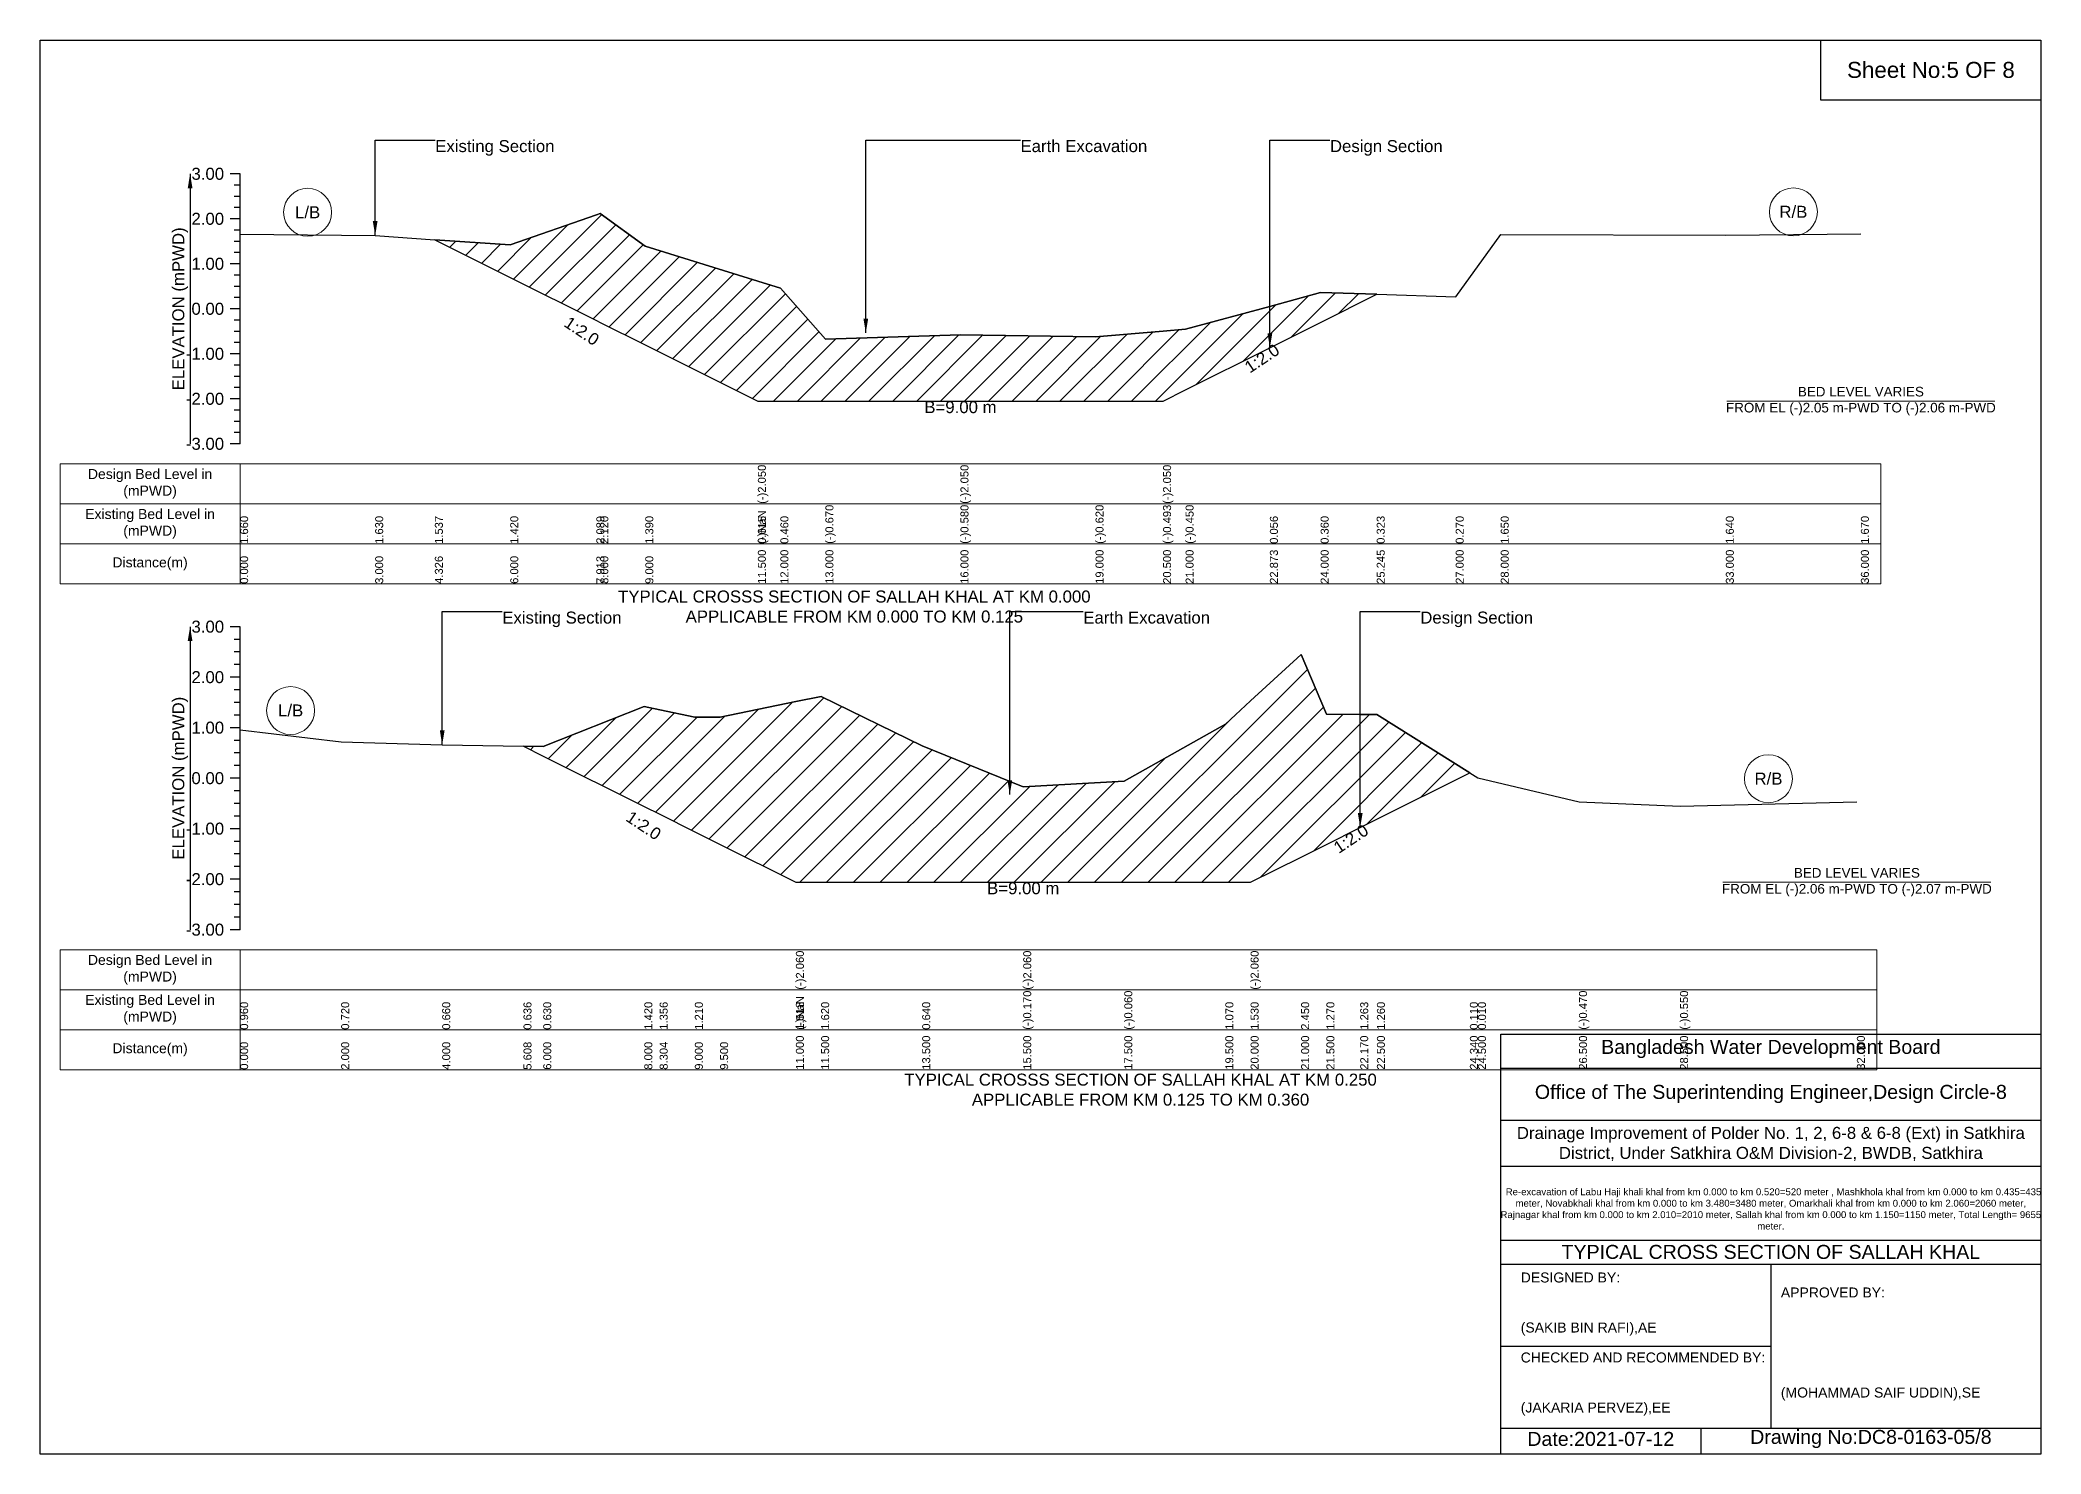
# Model space of a CAD drawing. Header units: inches. Extents: x 91000 to 648000, y -5656 to 141.
# Drawn here: x 610000 to 618000, y -5656 to 0 of the extents above; entities that cross this region are included whole.
import ezdxf

# ---------------------------------------------------------------- set-up
doc = ezdxf.new("R2010")
doc.units = ezdxf.units.IN
doc.header["$LTSCALE"] = 7
doc.header["$MEASUREMENT"] = 0
for name, color, linetype, lineweight in [('Cross section Data Border', 7, 'Continuous', 9), ('Cross Section Labels', 7, 'Continuous', 9), ('Existing_Bed_Level for Xsection', 7, 'Continuous', 25)]:
    doc.layers.add(name, color=color, linetype=linetype, lineweight=lineweight)
doc.styles.get("Standard").update_dxf_attribs({"font": 'arial.ttf'})
doc.dimstyles.get("Standard").update_dxf_attribs({"dimtxt": 0.18, "dimasz": 0.18, "dimexe": 0.18, "dimexo": 0.0625, "dimgap": 0.09, "dimtad": 0, "dimtih": 1, "dimtoh": 1, "dimdec": 4, "dimzin": 0, "dimdsep": 46, "dimtxsty": 'Standard', "dimcen": 0.09, "dimadec": 0, "dimazin": 0, "dimtfac": 1, "dimtdec": 4, "dimtofl": 0, "dimtmove": 0, "dimatfit": 3, "dimfxl": 0, "dimtolj": 1, "dimtzin": 0, "dimarcsym": 0})

msp = doc.modelspace()

# ---------------------------------------------------------------- hatches: boundary and pattern name
at = {"layer": 'Existing_Bed_Level for Xsection'}
h = msp.add_hatch(dxfattribs=at)
h.set_pattern_fill('ANSI31', color=256, scale=540, style=0)
h.paths.add_polyline_path([(611578.6, -798.7), (611880, -949.4), (612224.3, -1121.6), (612240, -1129.4), (612420, -1219.4), (612870, -1444.4), (612960, -1444.4), (613140, -1444.4), (613680, -1444.4), (614220, -1444.4), (614490, -1444.4), (614580, -1399.4), (614917.1, -1230.9), (615120, -1129.4), (615344.2, -1017.3), (615120, -1010.6), (614917.1, -1065.4), (614580, -1156.4), (614490, -1164), (614220, -1187), (613680, -1179.8), (613140, -1196), (612960, -992.6), (612870, -964.7), (612420, -825.2), (612240, -693.8), (612224.3, -699.3), (611880, -819.8)])
h = msp.add_hatch(dxfattribs=at)
h.set_pattern_fill('ANSI31', color=256, scale=606, style=0)
h.paths.add_polyline_path([(611932.9, -2824.5), (612012, -2864), (612416, -3066), (612477.4, -3096.7), (612618, -3167), (612719, -3217.5), (613022, -3369), (613123, -3369), (613527, -3369), (613931, -3369), (614335, -3369), (614739, -3369), (614840, -3369), (615042, -3268), (615143, -3217.5), (615278.3, -3149.8), (615345, -3116.5), (615716.7, -2930.7), (615345, -2698.4), (615278.3, -2697.7), (615143, -2696.4), (615042, -2458), (614840, -2643.8), (614739, -2736.8), (614335, -2965), (613931, -2987.2), (613527, -2823.6), (613123, -2625.7), (613022, -2646.4), (612719, -2708.5), (612618, -2708.5), (612477.4, -2679), (612416, -2666.1), (612012, -2825.6)])

# ---------------------------------------------------------------- linework, layer by layer
for points in [[(610000, 0), (618000, 0), (618000, -5656), (610000, -5656)], [(617120, 0), (618000, 0), (618000, -240), (617120, -240)]]:
    msp.add_lwpolyline(points, close=True)
for points in [[(615840, -5656), (615840, -3976), (618000, -3976)], [(615840, -4112), (618000, -4112)], [(615840, -4320), (618000, -4320)], [(615840, -4504), (618000, -4504)], [(615840, -4800), (618000, -4800)], [(615840, -4896), (618000, -4896)], [(616920, -4896), (616920, -5552)], [(615840, -5224), (616920, -5224)], [(615840, -5552), (618000, -5552)], [(616640, -5552), (616640, -5656)]]:
    msp.add_lwpolyline(points)
at = {"layer": 'Cross section Data Border'}
for points in [[(610080, -1695.4), (617360, -1695.4), (617360, -2175.4), (610080, -2175.4)], [(610080, -3638.9), (617344, -3638.9), (617344, -4118.9), (610080, -4118.9)]]:
    msp.add_lwpolyline(points, close=True, dxfattribs=at)
for points in [[(610800, -1695.4), (610800, -2175.4)], [(610080, -1855.4), (617360, -1855.4)], [(610080, -2015.4), (617360, -2015.4)], [(610800, -3638.9), (610800, -4118.9)], [(610080, -3798.9), (617344, -3798.9)], [(610080, -3958.9), (617344, -3958.9)]]:
    msp.add_lwpolyline(points, dxfattribs=at)
at = {"layer": 'Cross Section Labels'}
for points in [[(616744.2, -1444.4), (617815.8, -1444.4)], [(616728.2, -3369), (617799.8, -3369)]]:
    msp.add_lwpolyline(points, dxfattribs=at)
for centre in [(611070, -689.3), (617010, -687.5), (611002, -2682.2), (616910.5, -2954.9)]:
    msp.add_circle(centre, 96, dxfattribs=at)
at = {"layer": 'Existing_Bed_Level for Xsection'}
for points in [[(610800, -535.4), (610760, -535.4)], [(610800, -1615.4), (610800, -1435.4), (610800, -1255.4), (610800, -1075.4), (610800, -895.4), (610800, -715.4), (610800, -535.4)], [(610800, -580.4), (610776, -580.4)], [(610800, -625.4), (610776, -625.4)], [(610800, -715.4), (610760, -715.4)], [(610800, -670.4), (610776, -670.4)], [(610800, -776.6), (611340, -782), (611578.6, -798.7), (611880, -819.8), (612224.3, -699.3), (612240, -693.8), (612420, -825.2), (612870, -964.7), (612870, -964.7), (612960, -992.6), (613140, -1196), (613680, -1179.8), (613680, -1179.8), (614220, -1187), (614490, -1164), (614490, -1164), (614580, -1156.4), (614917.1, -1065.4), (615120, -1010.6), (615344.2, -1017.3), (615660, -1026.8), (615840, -778.4), (616740, -780.2), (617280, -774.8)], [(610800, -760.4), (610776, -760.4)], [(610800, -805.4), (610776, -805.4)], [(610800, -850.4), (610776, -850.4)], [(610800, -895.4), (610760, -895.4)], [(610800, -940.4), (610776, -940.4)], [(610800, -985.4), (610776, -985.4)], [(610800, -1030.4), (610776, -1030.4)], [(610800, -1075.4), (610760, -1075.4)], [(610800, -1120.4), (610776, -1120.4)], [(610800, -1165.4), (610776, -1165.4)], [(610800, -1255.4), (610760, -1255.4)], [(610800, -1210.4), (610776, -1210.4)], [(610800, -1300.4), (610776, -1300.4)], [(610800, -1345.4), (610776, -1345.4)], [(610800, -1435.4), (610760, -1435.4)], [(610800, -1390.4), (610776, -1390.4)], [(610800, -1480.4), (610776, -1480.4)], [(610800, -1525.4), (610776, -1525.4)], [(610800, -1570.4), (610776, -1570.4)], [(610800, -1615.4), (610760, -1615.4)], [(610800, -2346.9), (610760, -2346.9)], [(610800, -2397.4), (610776, -2397.4)], [(610800, -3558.9), (610800, -3356.9), (610800, -3154.9), (610800, -2952.9), (610800, -2750.9), (610800, -2548.9), (610800, -2346.9)], [(610800, -2447.9), (610776, -2447.9)], [(610800, -2759), (611204, -2807.5), (611608, -2819.6), (611932.9, -2824.5), (612012, -2825.6), (612416, -2666.1), (612477.4, -2679), (612618, -2708.5), (612719, -2708.5), (613022, -2646.4), (613022, -2646.4), (613123, -2625.7), (613527, -2823.6), (613931, -2987.2), (613931, -2987.2), (614335, -2965), (614739, -2736.8), (614840, -2643.8), (614840, -2643.8), (615042, -2458), (615143, -2696.4), (615278.3, -2697.7), (615345, -2698.4), (615716.7, -2930.7), (615749, -2950.9), (616153, -3047.8), (616557, -3064), (617264, -3047.8)], [(610800, -2548.9), (610760, -2548.9)], [(610800, -2498.4), (610776, -2498.4)], [(610800, -2599.4), (610776, -2599.4)], [(610800, -2649.9), (610776, -2649.9)], [(610800, -2700.4), (610776, -2700.4)], [(610800, -2750.9), (610760, -2750.9)], [(610800, -2801.4), (610776, -2801.4)], [(610800, -2851.9), (610776, -2851.9)], [(610800, -2952.9), (610760, -2952.9)], [(610800, -2902.4), (610776, -2902.4)], [(610800, -3003.4), (610776, -3003.4)], [(610800, -3053.9), (610776, -3053.9)], [(610800, -3104.4), (610776, -3104.4)], [(610800, -3154.9), (610760, -3154.9)], [(610800, -3205.4), (610776, -3205.4)], [(610800, -3255.9), (610776, -3255.9)], [(610800, -3356.9), (610760, -3356.9)], [(610800, -3306.4), (610776, -3306.4)], [(610800, -3407.4), (610776, -3407.4)], [(610800, -3457.9), (610776, -3457.9)], [(610800, -3508.4), (610776, -3508.4)], [(610800, -3558.9), (610760, -3558.9)]]:
    msp.add_lwpolyline(points, dxfattribs=at)
for points in [[(611578.6, -798.7), (611880, -949.4), (612224.3, -1121.6), (612240, -1129.4), (612420, -1219.4), (612870, -1444.4), (612870, -1444.4), (612960, -1444.4), (613140, -1444.4), (613680, -1444.4), (613680, -1444.4), (614220, -1444.4), (614490, -1444.4), (614490, -1444.4), (614580, -1399.4), (614917.1, -1230.9), (615120, -1129.4), (615344.2, -1017.3), (615120, -1010.6), (614917.1, -1065.4), (614580, -1156.4), (614490, -1164), (614490, -1164), (614220, -1187), (613680, -1179.8), (613680, -1179.8), (613140, -1196), (612960, -992.6), (612870, -964.7), (612870, -964.7), (612420, -825.2), (612240, -693.8), (612224.3, -699.3), (611880, -819.8)], [(611932.9, -2824.5), (611932.9, -2824.5), (612012, -2864), (612416, -3066), (612477.4, -3096.7), (612618, -3167), (612719, -3217.5), (613022, -3369), (613022, -3369), (613123, -3369), (613527, -3369), (613931, -3369), (613931, -3369), (614335, -3369), (614739, -3369), (614840, -3369), (614840, -3369), (615042, -3268), (615143, -3217.5), (615278.3, -3149.8), (615345, -3116.5), (615716.7, -2930.7), (615716.7, -2930.7), (615716.7, -2930.7), (615345, -2698.4), (615278.3, -2697.7), (615143, -2696.4), (615042, -2458), (614840, -2643.8), (614840, -2643.8), (614739, -2736.8), (614335, -2965), (613931, -2987.2), (613931, -2987.2), (613527, -2823.6), (613123, -2625.7), (613022, -2646.4), (613022, -2646.4), (612719, -2708.5), (612618, -2708.5), (612477.4, -2679), (612416, -2666.1), (612012, -2825.6), (611932.9, -2824.5)]]:
    msp.add_lwpolyline(points, close=True, dxfattribs=at)

# ---------------------------------------------------------------- texts
at = {"attachment_point": 5}
for s, insert, char_height in [('Sheet No:5 OF 8', (617560, -120), 64), ('Bangladesh Water Development Board', (616920, -4036), 56), ('Office of The Superintending Engineer,Design Circle-8', (616920, -4216), 56)]:
    msp.add_mtext(s, dxfattribs=dict(at, insert=insert, char_height=char_height))
for s, insert, char_height, width, attachment_point in [('Drainage Improvement of Polder No. 1, 2, 6-8 & 6-8 (Ext) in Satkhira District, Under Satkhira O&M Division-2, BWDB, Satkhira', (616920, -4416), 48, 2240, 5), ('  Re-excavation of Labu Haji khali khal from km 0.000 to km 0.520=520 meter , Mashkhola khal from km 0.000 to km 0.435=435 meter, Novabkhali khal from km 0.000 to km 3.480=3480 meter, Omarkhali khal from km 0.000 to km 2.060=2060 meter, Rajnagar khal from km 0.000 to km 2.010=2010 meter, Sallah khal from km 0.000 to km 1.150=1150 meter, Total Length= 9655 meter. ', (616920, -4676), 27.4148, 2160, 5), ('TYPICAL CROSS SECTION OF SALLAH KHAL', (616920, -4848), 56, 2240, 5), ('DESIGNED BY:\\P\\P\\P(SAKIB BIN RAFI),AE', (615920, -5056), 40, 1120, 4), ('APPROVED BY:\\P\\P\\P\\P\\P\\P(MOHAMMAD SAIF UDDIN),SE', (616960, -5216), 40, 1120, 4), ('CHECKED AND RECOMMENDED BY:\\P\\P\\P(JAKARIA PERVEZ),EE', (615920, -5376), 40, 1120, 4), ('Date:2021-07-12', (616240, -5596), 56, 1120, 5), ('Drawing No:DC8-0163-05/8', (617320, -5596), 56, 1760, 5)]:
    msp.add_mtext(s, dxfattribs=dict(insert=insert, char_height=char_height, width=width, attachment_point=attachment_point))
at = {"layer": 'Cross section Data Border', "char_height": 40, "width": 640, "attachment_point": 5}
for s, insert in [('Design Bed Level in (mPWD)', (610440, -1775.4)), ('Existing Bed Level in (mPWD)', (610440, -1935.4)), ('Distance(m)', (610440, -2095.4)), ('Design Bed Level in (mPWD)', (610440, -3718.9)), ('Existing Bed Level in (mPWD)', (610440, -3878.9)), ('Distance(m)', (610440, -4038.9))]:
    msp.add_mtext(s, dxfattribs=dict(at, insert=insert))
at = {"layer": 'Cross Section Labels'}
for s, insert, char_height, attachment_point in [('Existing Section', (611580, -400.4), 48, 1), ('Earth Excavation', (613920, -400.4), 48, 1), ('Design Section', (615157.1, -400.4), 48, 1), ('L/B', (611070, -689.3), 48, 5), ('R/B', (617010, -687.5), 48, 5), ('BED LEVEL VARIES \\PFROM EL (-)2.05 m-PWD TO (-)2.06 m-PWD', (617280, -1444.4), 38.4, 5), ('B=9.00 m', (613680, -1444.4), 48, 2), ('TYPICAL CROSSS SECTION OF SALLAH KHAL AT KM 0.000\\PAPPLICABLE FROM KM 0.000 TO KM 0.125', (613255.7, -2266.4), 48, 5), ('Existing Section', (611848, -2286.3), 48, 1), ('Earth Excavation', (614171, -2286.3), 48, 1), ('Design Section', (615518.3, -2286.3), 48, 1), ('L/B', (611002, -2682.2), 48, 5), ('R/B', (616910.5, -2954.9), 48, 5), ('BED LEVEL VARIES \\PFROM EL (-)2.06 m-PWD TO (-)2.07 m-PWD', (617264, -3369), 38.4, 5), ('B=9.00 m', (613931, -3369), 48, 2), ('TYPICAL CROSSS SECTION OF SALLAH KHAL AT KM 0.250\\PAPPLICABLE FROM KM 0.125 TO KM 0.360', (614400, -4198.9), 48, 5)]:
    msp.add_mtext(s, dxfattribs=dict(at, insert=insert, char_height=char_height, attachment_point=attachment_point))
at = {"layer": 'Cross Section Labels', "char_height": 48, "attachment_point": 2}
for insert, rotation in [((612179.3, -1144.1), 326.30993), ((614872.1, -1253.4), 33.69007), ((612426.9, -3122), 326.30993), ((615227.8, -3175.1), 33.69007)]:
    msp.add_mtext('1:2.0', dxfattribs=dict(at, insert=insert, rotation=rotation))
at = {"layer": 'Existing_Bed_Level for Xsection', "char_height": 48, "attachment_point": 6}
for s, insert in [('3.00', (610736, -535.4)), ('2.00', (610736, -715.4)), ('1.00', (610736, -895.4)), ('0.00', (610736, -1075.4)), ('-1.00', (610736, -1255.4)), ('-2.00', (610736, -1435.4)), ('-3.00', (610736, -1615.4)), ('3.00', (610736, -2346.9)), ('2.00', (610736, -2548.9)), ('1.00', (610736, -2750.9)), ('0.00', (610736, -2952.9)), ('-1.00', (610736, -3154.9)), ('-2.00', (610736, -3356.9)), ('-3.00', (610736, -3558.9))]:
    msp.add_mtext(s, dxfattribs=dict(at, insert=insert))
at = {"layer": 'Existing_Bed_Level for Xsection', "rotation": 90}
for s, insert, char_height, attachment_point in [('ELEVATION (mPWD)', (610560, -1075.4), 48, 5), ('(-)2.050', (612870, -1855.4), 32, 1), ('(-)2.050', (613680, -1855.4), 32, 1), ('(-)2.050', (614490, -1855.4), 32, 1), ('1.660', (610800, -2015.4), 32, 1), ('1.630', (611340, -2015.4), 32, 1), ('1.537', (611578.6, -2015.4), 32, 1), ('1.420', (611880, -2015.4), 32, 1), ('2.089', (612224.3, -2015.4), 32, 1), ('2.120', (612240, -2015.4), 32, 1), ('1.390', (612420, -2015.4), 32, 1), ('(-)NaN', (612870, -2015.4), 32, 1), ('(-)NaN', (612870, -2015.4), 32, 1), ('0.615', (612870, -2015.4), 32, 1), ('0.615', (612870, -2015.4), 32, 1), ('0.460', (612960, -2015.4), 32, 1), ('(-)0.670', (613140, -2015.4), 32, 1), ('(-)0.580', (613680, -2015.4), 32, 1), ('(-)0.580', (613680, -2015.4), 32, 1), ('(-)0.580', (613680, -2015.4), 32, 1), ('(-)0.620', (614220, -2015.4), 32, 1), ('(-)0.493', (614490, -2015.4), 32, 1), ('(-)0.493', (614490, -2015.4), 32, 1), ('(-)0.450', (614580, -2015.4), 32, 1), ('0.056', (614917.1, -2015.4), 32, 1), ('0.360', (615120, -2015.4), 32, 1), ('0.323', (615344.2, -2015.4), 32, 1), ('0.270', (615660, -2015.4), 32, 1), ('1.650', (615840, -2015.4), 32, 1), ('1.640', (616740, -2015.4), 32, 1), ('1.670', (617280, -2015.4), 32, 1), ('0.000', (610800, -2175.4), 32, 1), ('3.000', (611340, -2175.4), 32, 1), ('4.326', (611578.6, -2175.4), 32, 1), ('6.000', (611880, -2175.4), 32, 1), ('7.913', (612224.3, -2175.4), 32, 1), ('8.000', (612240, -2175.4), 32, 1), ('9.000', (612420, -2175.4), 32, 1), ('11.500', (612870, -2175.4), 32, 1), ('11.500', (612870, -2175.4), 32, 1), ('11.500', (612870, -2175.4), 32, 1), ('12.000', (612960, -2175.4), 32, 1), ('13.000', (613140, -2175.4), 32, 1), ('16.000', (613680, -2175.4), 32, 1), ('16.000', (613680, -2175.4), 32, 1), ('16.000', (613680, -2175.4), 32, 1), ('19.000', (614220, -2175.4), 32, 1), ('20.500', (614490, -2175.4), 32, 1), ('20.500', (614490, -2175.4), 32, 1), ('20.500', (614490, -2175.4), 32, 1), ('21.000', (614580, -2175.4), 32, 1), ('22.873', (614917.1, -2175.4), 32, 1), ('24.000', (615120, -2175.4), 32, 1), ('25.245', (615344.2, -2175.4), 32, 1), ('27.000', (615660, -2175.4), 32, 1), ('28.000', (615840, -2175.4), 32, 1), ('33.000', (616740, -2175.4), 32, 1), ('36.000', (617280, -2175.4), 32, 1), ('ELEVATION (mPWD)', (610560, -2952.9), 48, 5), ('(-)2.060', (613022, -3798.9), 32, 1), ('(-)2.060', (613931, -3798.9), 32, 1), ('(-)2.060', (614840, -3798.9), 32, 1), ('(-)NaN', (613022, -3958.9), 32, 1), ('(-)NaN', (613022, -3958.9), 32, 1), ('(-)0.170', (613931, -3958.9), 32, 1), ('(-)0.170', (613931, -3958.9), 32, 1), ('(-)0.170', (613931, -3958.9), 32, 1), ('(-)0.060', (614335, -3958.9), 32, 1), ('(-)0.470', (616153, -3958.9), 32, 1), ('(-)0.470', (616153, -3958.9), 32, 1), ('(-)0.550', (616557, -3958.9), 32, 1), ('0.960', (610800, -3958.9), 32, 1), ('0.720', (611204, -3958.9), 32, 1), ('0.660', (611608, -3958.9), 32, 1), ('0.636', (611932.9, -3958.9), 32, 1), ('0.630', (612012, -3958.9), 32, 1), ('1.420', (612416, -3958.9), 32, 1), ('1.356', (612477.4, -3958.9), 32, 1), ('1.210', (612618, -3958.9), 32, 1), ('1.210', (612618, -3958.9), 32, 1), ('1.518', (613022, -3958.9), 32, 1), ('1.518', (613022, -3958.9), 32, 1), ('1.620', (613123, -3958.9), 32, 1), ('0.640', (613527, -3958.9), 32, 1), ('1.070', (614739, -3958.9), 32, 1), ('1.530', (614840, -3958.9), 32, 1), ('1.530', (614840, -3958.9), 32, 1), ('2.450', (615042, -3958.9), 32, 1), ('1.270', (615143, -3958.9), 32, 1), ('1.263', (615278.3, -3958.9), 32, 1), ('1.260', (615345, -3958.9), 32, 1), ('0.110', (615716.7, -3958.9), 32, 1), ('0.010', (615749, -3958.9), 32, 1), ('11.000', (613022, -4118.9), 32, 1), ('11.000', (613022, -4118.9), 32, 1), ('11.000', (613022, -4118.9), 32, 1), ('11.500', (613123, -4118.9), 32, 1), ('13.500', (613527, -4118.9), 32, 1), ('15.500', (613931, -4118.9), 32, 1), ('15.500', (613931, -4118.9), 32, 1), ('15.500', (613931, -4118.9), 32, 1), ('17.500', (614335, -4118.9), 32, 1), ('19.500', (614739, -4118.9), 32, 1), ('20.000', (614840, -4118.9), 32, 1), ('20.000', (614840, -4118.9), 32, 1), ('20.000', (614840, -4118.9), 32, 1), ('21.000', (615042, -4118.9), 32, 1), ('21.500', (615143, -4118.9), 32, 1), ('22.170', (615278.3, -4118.9), 32, 1), ('22.500', (615345, -4118.9), 32, 1), ('24.340', (615716.7, -4118.9), 32, 1), ('24.500', (615749, -4118.9), 32, 1), ('26.500', (616153, -4118.9), 32, 1), ('28.500', (616557, -4118.9), 32, 1), ('32.000', (617264, -4118.9), 32, 1), ('0.000', (610800, -4118.9), 32, 1), ('2.000', (611204, -4118.9), 32, 1), ('4.000', (611608, -4118.9), 32, 1), ('5.608', (611932.9, -4118.9), 32, 1), ('6.000', (612012, -4118.9), 32, 1), ('8.000', (612416, -4118.9), 32, 1), ('8.304', (612477.4, -4118.9), 32, 1), ('9.000', (612618, -4118.9), 32, 1), ('9.500', (612719, -4118.9), 32, 1)]:
    msp.add_mtext(s, dxfattribs=dict(at, insert=insert, char_height=char_height, attachment_point=attachment_point))

# ---------------------------------------------------------------- leaders
at = {"layer": 'Cross Section Labels', "annotation_type": 0, "has_hookline": 1, "hookline_direction": 0}
for points, text_width in [([(611340, -782), (611340, -400.4), (611579.9, -400.4)], 467.2), ([(613301.6, -1171.9), (613301.6, -400.4), (613919.9, -400.4)], 497), ([(614917.1, -1230.9), (614917.1, -400.4), (615157, -400.4)], 441.2), ([(611608, -2819.6), (611608, -2286.3), (611847.9, -2286.3)], 467.2), ([(613877.3, -3018.6), (613877.3, -2286.3), (614170.9, -2286.3)], 497), ([(615278.3, -3149.8), (615278.3, -2286.3), (615518.2, -2286.3)], 441.2)]:
    msp.add_leader(points, dimstyle='Standard', override={"dimasz": 57.6}, dxfattribs=dict(at, text_width=text_width))
at = {"layer": 'Existing_Bed_Level for Xsection'}
for points in [[(610600, -535.4), (610600, -1615.4)], [(610600, -2346.9), (610600, -3558.9)]]:
    msp.add_leader(points, dimstyle='Standard', override={"dimasz": 57.6}, dxfattribs=at)

doc.saveas('drawing.dxf')
